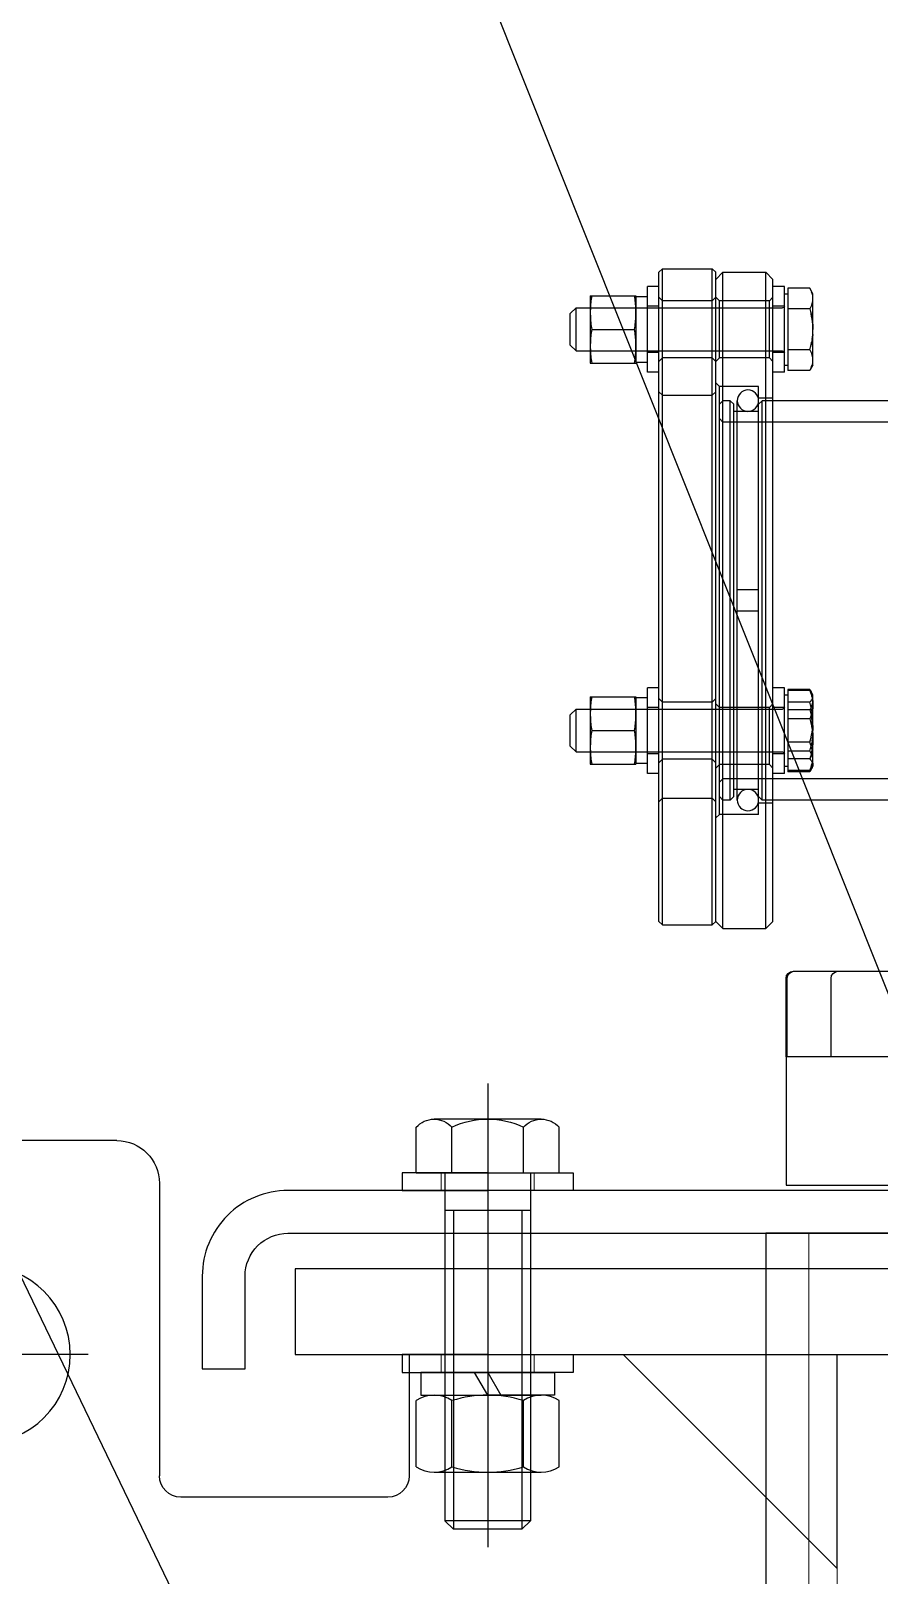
# Model space of a CAD drawing. Header units: millimetres. Extents: x 35720 to 50764, y -47170 to -36532.
# Drawn here: x 40786.3 to 40905.2, y -38259.8 to -38043.3 of the extents above; entities that cross this region are included whole.
import ezdxf

# ---------------------------------------------------------------- set-up
doc = ezdxf.new("R2010")
doc.units = ezdxf.units.MM
doc.header["$LTSCALE"] = 13
for name, pattern in [('ACAD_ISO02W100', [15, 12, -3]), ('CENTER', [50.8, 31.75, -6.35, 6.35, -6.35]), ('DASHED', [0.75, 0.5, -0.25])]:
    doc.linetypes.add(name, pattern=pattern)
doc.layers.get('0').update_dxf_attribs({"color": 1, "linetype": 'CENTER'})
for name, color, linetype in [('01', 7, 'Continuous'), ('08', 1, 'Continuous'), ('3中心线层', 1, 'CENTER'), ('cen', 1, 'CENTER'), ('DIM', 4, 'Continuous'), ('INTE_CENTER', 1, 'CENTER'), ('INTE_DASHED', 5, 'DASHED'), ('INTE_THICK', 7, 'Continuous')]:
    doc.layers.add(name, color=color, linetype=linetype)
doc.layers.add('DAS', color=3, linetype='ACAD_ISO02W100', lineweight=18)
doc.layers.add('INTE_THIN', color=2, linetype='Continuous', lineweight=18)

# ---------------------------------------------------------------- blocks, each defined once
blk = doc.blocks.new('A$C2FE61F56')
for p, q in [((0, 0), (0, 9.35)), ((0, 9.35), (3.2, 9.35)), ((3.2, 9.35), (3.2, 0)), ((0, 0), (3.2, 1.85)), ((0, 0), (0, -9.35)), ((3.2, 0), (0, -1.85)), ((3.2, -9.35), (3.2, 0)), ((0, -9.35), (3.2, -9.35))]:
    blk.add_line(p, q)
at = {"layer": 'cen'}
blk.add_line((-5, 0), (8.2, 0), dxfattribs=at)
blk = doc.blocks.new('A$C177C7799')
for p, q in [((10.04, 10.02), (0.76, 10.02)), ((0, -7.51), (0, 7.51)), ((10.8, -7.51), (10.8, 7.51)), ((10.04, 5.01), (0.76, 5.01)), ((10.04, -5.01), (0.76, -5.01)), ((10.04, -10.02), (0.76, -10.02))]:
    blk.add_line(p, q)
for centre, radius, start, end in [((4.52, 7.51), 4.52, 146.3969, 213.6031), ((6.28, 7.51), 4.52, 326.3969, 33.6031), ((16.96, 0), 16.96, 162.8294, 197.1706), ((-6.16, 0), 16.96, 342.8294, 17.1706), ((4.52, -7.51), 4.52, 146.3969, 213.6031), ((6.28, -7.51), 4.52, 326.3969, 33.6031)]:
    blk.add_arc(centre, radius, start, end)
at = {"layer": 'cen'}
blk.add_line((-5, 0), (15.8, 0), dxfattribs=at)
blk = doc.blocks.new('A$C78412A84')
for p, q in [((0, 12), (2.5, 12)), ((0, 0), (0, 12)), ((2.5, 12), (2.5, 0)), ((0, 0), (0, -12)), ((2.5, -12), (2.5, 0)), ((0, -12), (2.5, -12))]:
    blk.add_line(p, q)
at = {"layer": 'cen'}
blk.add_line((-5, 0), (7.5, 0), dxfattribs=at)
at = {"layer": 'DAS'}
for p, q in [((0, 6.5), (2.5, 6.5)), ((0, -6.5), (2.5, -6.5))]:
    blk.add_line(p, q, dxfattribs=at)
blk = doc.blocks.new('030534651230.')
for p, q in [((63426.43, -30032.18), (63433.94, -30032.18)), ((63433.94, -30032.18), (63441.45, -30032.18)), ((63423.93, -30039.68), (63423.93, -30033.3)), ((63428.93, -30039.68), (63428.93, -30033.3)), ((63438.95, -30039.68), (63438.95, -30033.3)), ((63443.96, -30039.68), (63443.96, -30033.3)), ((63443.96, -30039.68), (63423.93, -30039.68)), ((63427.94, -30039.68), (63427.94, -30088.48)), ((63439.94, -30039.68), (63439.94, -30088.48)), ((63439.94, -30044.93), (63427.94, -30044.93)), ((63427.94, -30088.48), (63439.94, -30088.48)), ((63429.14, -30089.68), (63427.94, -30088.48)), ((63438.74, -30089.68), (63439.94, -30088.48)), ((63429.14, -30089.68), (63438.74, -30089.68))]:
    blk.add_line(p, q)
for centre, radius, start, end in [((63426.43, -30035.53), 3.35, 41.6088, 138.3912), ((63433.94, -30043.88), 11.71, 64.676, 115.324), ((63441.45, -30035.53), 3.35, 41.6088, 138.3912)]:
    blk.add_arc(centre, radius, start, end)
at = {"layer": '01', "ltscale": 45.628538}
blk.add_lwpolyline([(62503.94, -30067.18), (62503.94, -30054.18, -0.414214), (62515.94, -30042.18), (63461.94, -30042.18, -0.414214), (63473.94, -30054.18), (63473.94, -30067.18), (63467.94, -30067.18), (63467.94, -30054.18, 0.414214), (63461.94, -30048.18), (62515.94, -30048.18, 0.414214), (62509.94, -30054.18), (62509.94, -30067.18)], format="xyb", close=True, dxfattribs=at)
for points in [[(62582.94, -30048.18), (63394.94, -30048.18), (63394.94, -32198.18), (62582.94, -32198.18)], [(62516.94, -30053.18), (63460.94, -30053.18), (63460.94, -30065.18), (62516.94, -30065.18)]]:
    blk.add_lwpolyline(points, close=True, dxfattribs=at)
at = {"layer": 'cen'}
blk.add_line((63433.94, -30027.18), (63433.94, -30092.18), dxfattribs=at)
at = {"layer": 'DAS', "color": 3}
blk.add_line((63388.94, -30048.18), (63388.94, -32198.18), dxfattribs=at)
at = {"layer": 'DIM'}
for p, q in [((63429.14, -30044.93), (63429.14, -30089.68)), ((63438.74, -30044.93), (63438.74, -30089.68))]:
    blk.add_line(p, q, dxfattribs=at)
at = {"xscale": -1.000000000000001, "rotation": 90}
for name, p in [('A$C78412A84', (63433.94, -30039.68)), ('A$C78412A84', (63433.94, -30065.18)), ('A$C2FE61F56', (63433.94, -30067.68)), ('A$C177C7799', (63433.94, -30070.88))]:
    blk.add_blockref(name, p, dxfattribs=at)
blk = doc.blocks.new('压力释放阀2')
at = {"color": 6, "linetype": 'Continuous'}
for p, q in [((72, 110), (72.5, 110.5)), ((72.5, 18.5), (72.5, 110.5)), ((79.5, 110.5), (72.5, 110.5)), ((79.5, 18.5), (79.5, 110.5)), ((80, 110), (79.5, 110.5)), ((64, 109), (65, 110)), ((64, 19), (64, 109)), ((65, 18), (65, 110)), ((71, 110), (65, 110)), ((71, 18), (71, 110)), ((72, 109), (71, 110)), ((72, 19), (72, 110)), ((80, 19), (80, 110)), ((58.4, 107), (58.85, 107.77)), ((58.4, 97), (58.4, 107)), ((58.85, 107.77), (61.9, 107.77)), ((61.9, 107.77), (61.9, 96.23)), ((62.4, 107), (61.9, 107)), ((62.4, 96), (62.4, 108)), ((62.4, 108), (64, 108)), ((64.5, 106), (64, 106.5)), ((71.5, 106), (72, 106.5)), ((72.5, 106), (72, 106.5)), ((79.5, 106), (80, 106.5)), ((80, 108), (81.6, 108)), ((81.6, 96), (81.6, 108)), ((83.2, 106.62), (81.6, 106.62)), ((83.2, 106.72), (83.2, 97.28)), ((89.6, 106.72), (83.2, 106.72)), ((89.6, 106.72), (89.6, 97.28)), ((58.85, 104.89), (61.9, 104.89)), ((62.4, 105.25), (64, 105.25)), ((91.6, 105), (62.65, 105)), ((64.5, 98), (64.5, 106)), ((64.5, 106), (71.5, 106)), ((71.5, 98), (71.5, 106)), ((72.5, 106), (79.5, 106)), ((80, 105.25), (81.6, 105.25)), ((83.2, 105.02), (81.6, 105.02)), ((91.6, 99), (91.6, 105)), ((92.4, 104.2), (91.6, 105)), ((92.4, 99.8), (92.4, 104.2)), ((89.4, 102), (83.4, 102)), ((92.4, 99.8), (91.6, 99)), ((58.85, 99.11), (61.9, 99.11)), ((62.4, 98.75), (64, 98.75)), ((91.6, 99), (62.65, 99)), ((64.5, 98), (64, 97.5)), ((64.5, 98), (71.5, 98)), ((71.5, 98), (72, 97.5)), ((72.5, 98), (72, 97.5)), ((72.5, 98), (79.5, 98)), ((79.5, 98), (80, 97.5)), ((80, 98.75), (81.6, 98.75)), ((81.6, 98.95), (83.2, 98.95)), ((58.4, 97), (58.85, 96.23)), ((58.85, 96.23), (61.9, 96.23)), ((62.4, 97), (61.9, 97)), ((62.4, 96), (64, 96)), ((80, 96), (81.6, 96)), ((81.6, 97.36), (83.2, 97.36)), ((89.6, 97.28), (83.2, 97.28)), ((66, 34), (66, 94)), ((66, 94), (71.5, 94)), ((71.5, 94), (72, 94.5)), ((71.5, 34), (71.5, 94)), ((72.5, 92.75), (72, 93.25)), ((79.5, 92.75), (80, 93.25)), ((39.5, 92), (65.5, 92)), ((66, 92.4), (64, 92.4)), ((65.5, 36), (65.5, 92)), ((66, 91.5), (65.5, 92)), ((69, 36), (69, 92)), ((69.5, 91.5), (70, 92)), ((69.5, 36.5), (69.5, 91.5)), ((70, 36), (70, 92)), ((70, 92), (71, 92)), ((71.5, 91.5), (71, 92)), ((79.5, 92.75), (72.5, 92.75)), ((38, 89), (71, 89)), ((66, 90.5), (69.5, 90.5)), ((71, 89), (71.5, 89.5)), ((66, 65.5), (69, 65.5)), ((66, 62.5), (69, 62.5)), ((58.4, 50.75), (58.85, 51.52)), ((58.4, 40.75), (58.4, 50.75)), ((58.85, 51.52), (61.9, 51.52)), ((58.85, 51.36), (61.9, 51.36)), ((61.9, 51.52), (61.9, 39.98)), ((62.4, 50.75), (61.9, 50.75)), ((62.4, 39.75), (62.4, 51.75)), ((62.4, 51.75), (64, 51.75)), ((72.5, 49.75), (72, 50.25)), ((79.5, 49.75), (80, 50.25)), ((80, 51.75), (81.6, 51.75)), ((81.6, 39.75), (81.6, 51.75)), ((83.2, 50.37), (81.6, 50.37)), ((83.2, 50.47), (83.2, 41.03)), ((89.6, 50.47), (83.2, 50.47)), ((89.6, 50.47), (89.6, 41.03)), ((58.85, 49.73), (61.9, 49.73)), ((58.85, 48.64), (61.9, 48.64)), ((62.4, 49), (64, 49)), ((91.6, 48.75), (62.65, 48.75)), ((64.5, 49), (64, 49.5)), ((64.5, 41), (64.5, 49)), ((64.5, 49), (71.5, 49)), ((71.5, 49), (72, 49.5)), ((72.5, 49.75), (79.5, 49.75)), ((80, 49), (81.6, 49)), ((83.2, 48.77), (81.6, 48.77)), ((91.6, 42.75), (91.6, 48.75)), ((92.4, 47.95), (91.6, 48.75)), ((92.4, 43.55), (92.4, 47.95)), ((58.85, 47.39), (61.9, 47.39)), ((89.4, 45.75), (83.4, 45.75)), ((58.85, 44.11), (61.9, 44.11)), ((92.4, 43.55), (91.6, 42.75)), ((58.85, 42.86), (61.9, 42.86)), ((58.85, 41.77), (61.9, 41.77)), ((62.4, 42.5), (64, 42.5)), ((91.6, 42.75), (62.65, 42.75)), ((72.5, 41.75), (72, 41.25)), ((72.5, 41.75), (79.5, 41.75)), ((79.5, 41.75), (80, 41.25)), ((80, 42.5), (81.6, 42.5)), ((81.6, 42.7), (83.2, 42.7)), ((38, 39), (71, 39)), ((58.4, 40.75), (58.85, 39.98)), ((58.85, 40.14), (61.9, 40.14)), ((58.85, 39.98), (61.9, 39.98)), ((62.4, 40.75), (61.9, 40.75)), ((62.4, 39.75), (64, 39.75)), ((64.5, 41), (64, 40.5)), ((64.5, 41), (71.5, 41)), ((71, 39), (71.5, 38.5)), ((71.5, 41), (72, 40.5)), ((80, 39.75), (81.6, 39.75)), ((81.6, 41.11), (83.2, 41.11)), ((89.6, 41.03), (83.2, 41.03)), ((66, 37.5), (69.5, 37.5)), ((39.5, 36), (65.5, 36)), ((66, 35.6), (64, 35.6)), ((66, 36.5), (65.5, 36)), ((69.5, 36.5), (70, 36)), ((70, 36), (71, 36)), ((71.5, 36.5), (71, 36)), ((72.5, 36.25), (72, 35.75)), ((79.5, 36.25), (72.5, 36.25)), ((79.5, 36.25), (80, 35.75)), ((66, 34), (71.5, 34)), ((71.5, 34), (72, 33.5)), ((64, 19), (65, 18)), ((71, 18), (65, 18)), ((72, 19), (71, 18)), ((72, 19), (72.5, 18.5)), ((79.5, 18.5), (72.5, 18.5)), ((80, 19), (79.5, 18.5)), ((61.16, 12), (-67.16, 12)), ((55.86, 0), (55.86, 11)), ((62, 0), (62, 11)), ((62.16, 0), (62.16, 11)), ((-22, 0), (62.16, 0))]:
    blk.add_line(p, q, dxfattribs=at)
for points in [[(58.4, 106.33), (58.41, 106.51), (58.43, 106.69), (58.47, 106.87), (58.52, 107.05), (58.58, 107.23)], [(58.52, 105.61), (58.47, 105.79), (58.43, 105.97), (58.41, 106.15), (58.4, 106.33)], [(58.85, 107.77), (58.75, 107.59), (58.66, 107.41), (58.58, 107.23), (58.52, 107.05)], [(83.2, 104.36), (83.2, 104.59), (83.21, 104.83), (83.22, 105.06), (83.23, 105.3), (83.25, 105.54), (83.27, 105.77), (83.3, 106.01), (83.33, 106.24), (83.36, 106.48), (83.4, 106.72)], [(89.4, 106.72), (89.44, 106.48), (89.47, 106.24), (89.5, 106.01), (89.53, 105.77), (89.55, 105.54), (89.57, 105.3), (89.58, 105.06), (89.59, 104.83), (89.6, 104.59), (89.6, 104.36)], [(58.43, 102.71), (58.47, 103.07), (58.52, 103.43), (58.58, 103.8), (58.66, 104.16)], [(58.85, 104.89), (58.75, 104.52), (58.66, 104.16), (58.58, 103.8), (58.52, 103.43), (58.47, 103.07)], [(58.52, 105.61), (58.58, 105.43), (58.66, 105.25), (58.75, 105.07), (58.85, 104.89)], [(83.4, 102), (83.36, 102.24), (83.33, 102.47), (83.3, 102.71), (83.27, 102.94), (83.25, 103.18), (83.23, 103.42), (83.22, 103.65), (83.21, 103.89), (83.2, 104.12), (83.2, 104.36)], [(89.6, 104.36), (89.6, 104.12), (89.59, 103.89), (89.58, 103.65), (89.57, 103.42), (89.55, 103.18), (89.53, 102.94), (89.5, 102.71), (89.47, 102.47), (89.44, 102.24), (89.4, 102)], [(58.43, 102.71), (58.41, 102.36), (58.4, 102)], [(58.52, 100.56), (58.47, 100.92), (58.43, 101.28), (58.41, 101.64), (58.4, 102)], [(83.2, 99.64), (83.2, 99.88), (83.21, 100.11), (83.22, 100.35), (83.23, 100.58), (83.25, 100.82), (83.27, 101.06), (83.3, 101.29), (83.33, 101.53), (83.36, 101.76), (83.4, 102)], [(89.4, 102), (89.44, 101.76), (89.47, 101.53), (89.5, 101.29), (89.53, 101.06), (89.55, 100.82), (89.57, 100.58), (89.58, 100.35), (89.59, 100.11), (89.6, 99.88), (89.6, 99.64)], [(58.43, 101.28), (58.47, 100.92), (58.52, 100.56), (58.58, 100.2), (58.66, 99.84)], [(58.85, 99.11), (58.75, 99.48), (58.66, 99.84), (58.58, 100.2)], [(83.4, 97.28), (83.36, 97.52), (83.33, 97.76), (83.3, 97.99), (83.27, 98.23), (83.25, 98.46), (83.23, 98.7), (83.22, 98.94), (83.21, 99.17), (83.2, 99.41), (83.2, 99.64)], [(89.6, 99.64), (89.6, 99.41), (89.59, 99.17), (89.58, 98.94), (89.57, 98.7), (89.55, 98.46), (89.53, 98.23), (89.5, 97.99), (89.47, 97.76), (89.44, 97.52), (89.4, 97.28)], [(58.4, 97.67), (58.41, 97.85), (58.43, 98.03), (58.47, 98.21), (58.52, 98.39)], [(58.75, 96.41), (58.66, 96.59), (58.58, 96.77), (58.52, 96.95), (58.47, 97.13), (58.43, 97.31), (58.41, 97.49), (58.4, 97.67)], [(58.85, 99.11), (58.75, 98.93), (58.66, 98.75), (58.58, 98.57), (58.52, 98.39)], [(58.52, 96.95), (58.58, 96.77), (58.66, 96.59), (58.75, 96.41), (58.85, 96.23)], [(58.85, 51.36), (58.75, 51.11), (58.66, 50.86), (58.58, 50.61), (58.52, 50.37), (58.47, 50.12), (58.43, 49.87), (58.41, 49.62), (58.4, 49.38)], [(58.4, 50.54), (58.41, 50.65), (58.43, 50.75), (58.47, 50.85), (58.52, 50.95), (58.58, 51.05), (58.66, 51.16), (58.75, 51.26), (58.85, 51.36)], [(58.4, 50.08), (58.41, 50.26), (58.43, 50.44), (58.47, 50.62), (58.52, 50.8), (58.58, 50.98)], [(58.85, 49.73), (58.75, 49.83), (58.66, 49.93), (58.58, 50.04), (58.52, 50.14), (58.47, 50.24), (58.43, 50.34), (58.41, 50.44), (58.4, 50.54)], [(58.52, 49.36), (58.47, 49.54), (58.43, 49.72), (58.41, 49.9), (58.4, 50.08)], [(58.85, 51.52), (58.75, 51.34), (58.66, 51.16), (58.58, 50.98), (58.52, 50.8)], [(83.2, 48.11), (83.2, 48.34), (83.21, 48.58), (83.22, 48.81), (83.23, 49.05), (83.25, 49.29), (83.27, 49.52), (83.3, 49.76), (83.33, 49.99), (83.36, 50.23), (83.4, 50.47)], [(89.4, 50.47), (89.44, 50.23), (89.47, 49.99), (89.5, 49.76), (89.53, 49.52), (89.55, 49.29), (89.57, 49.05), (89.58, 48.81), (89.59, 48.58), (89.6, 48.34), (89.6, 48.11)], [(58.4, 46.92), (58.41, 47.27), (58.43, 47.62), (58.47, 47.96), (58.52, 48.31), (58.58, 48.67), (58.66, 49.02), (58.75, 49.37), (58.85, 49.73)], [(58.4, 49.38), (58.41, 49.13), (58.43, 48.88), (58.47, 48.64), (58.52, 48.39), (58.58, 48.14), (58.66, 47.89), (58.75, 47.64), (58.85, 47.39)], [(58.85, 48.64), (58.75, 48.27), (58.66, 47.91), (58.58, 47.55), (58.52, 47.18), (58.47, 46.82)], [(58.52, 49.36), (58.58, 49.18), (58.66, 49), (58.75, 48.82), (58.85, 48.64)], [(83.4, 45.75), (83.36, 45.99), (83.33, 46.22), (83.3, 46.46), (83.27, 46.69), (83.25, 46.93), (83.23, 47.17), (83.22, 47.4), (83.21, 47.64), (83.2, 47.87), (83.2, 48.11)], [(89.6, 48.11), (89.6, 47.87), (89.59, 47.64), (89.58, 47.4), (89.57, 47.17), (89.55, 46.93), (89.53, 46.69), (89.5, 46.46), (89.47, 46.22), (89.44, 45.99), (89.4, 45.75)], [(58.85, 47.39), (58.75, 47.03), (58.66, 46.68), (58.58, 46.33), (58.52, 45.98), (58.47, 45.63), (58.43, 45.28), (58.41, 44.93), (58.4, 44.58)], [(58.85, 44.11), (58.75, 44.47), (58.66, 44.82), (58.58, 45.17), (58.52, 45.52), (58.47, 45.87), (58.43, 46.22), (58.41, 46.57), (58.4, 46.92)], [(58.43, 46.46), (58.41, 46.11), (58.4, 45.75)], [(58.52, 44.31), (58.47, 44.67), (58.43, 45.03), (58.41, 45.39), (58.4, 45.75)], [(58.43, 46.46), (58.47, 46.82), (58.52, 47.18), (58.58, 47.55)], [(83.2, 43.39), (83.2, 43.63), (83.21, 43.86), (83.22, 44.1), (83.23, 44.33), (83.25, 44.57), (83.27, 44.81), (83.3, 45.04), (83.33, 45.28), (83.36, 45.51), (83.4, 45.75)], [(89.4, 45.75), (89.44, 45.51), (89.47, 45.28), (89.5, 45.04), (89.53, 44.81), (89.55, 44.57), (89.57, 44.33), (89.58, 44.1), (89.59, 43.86), (89.6, 43.63), (89.6, 43.39)], [(58.4, 44.58), (58.41, 44.23), (58.43, 43.88), (58.47, 43.54), (58.52, 43.19), (58.58, 42.83), (58.66, 42.48), (58.75, 42.13), (58.85, 41.77)], [(58.4, 42.12), (58.41, 42.37), (58.43, 42.62), (58.47, 42.87), (58.52, 43.11), (58.58, 43.36), (58.66, 43.61), (58.75, 43.86), (58.85, 44.11)], [(58.43, 45.03), (58.47, 44.67), (58.52, 44.31), (58.58, 43.95), (58.66, 43.59)], [(58.85, 42.86), (58.75, 43.23), (58.66, 43.59), (58.58, 43.95)], [(83.4, 41.03), (83.36, 41.27), (83.33, 41.51), (83.3, 41.74), (83.27, 41.98), (83.25, 42.21), (83.23, 42.45), (83.22, 42.69), (83.21, 42.92), (83.2, 43.16), (83.2, 43.39)], [(89.6, 43.39), (89.6, 43.16), (89.59, 42.92), (89.58, 42.69), (89.57, 42.45), (89.55, 42.21), (89.53, 41.98), (89.5, 41.74), (89.47, 41.51), (89.44, 41.27), (89.4, 41.03)], [(58.4, 41.42), (58.41, 41.6), (58.43, 41.78), (58.47, 41.96), (58.52, 42.14)], [(58.85, 40.14), (58.75, 40.39), (58.66, 40.64), (58.58, 40.89), (58.52, 41.14), (58.47, 41.39), (58.43, 41.63), (58.41, 41.88), (58.4, 42.12)], [(58.85, 41.77), (58.75, 41.67), (58.66, 41.57), (58.58, 41.46), (58.52, 41.36), (58.47, 41.26), (58.43, 41.16), (58.41, 41.06), (58.4, 40.96)], [(58.75, 40.16), (58.66, 40.34), (58.58, 40.52), (58.52, 40.7), (58.47, 40.88), (58.43, 41.06), (58.41, 41.24), (58.4, 41.42)], [(58.85, 42.86), (58.75, 42.68), (58.66, 42.5), (58.58, 42.32), (58.52, 42.14)], [(58.4, 40.96), (58.41, 40.85), (58.43, 40.75), (58.47, 40.65), (58.52, 40.55), (58.58, 40.45), (58.66, 40.34), (58.75, 40.24), (58.85, 40.14)], [(58.52, 40.7), (58.58, 40.52), (58.66, 40.34), (58.75, 40.16), (58.85, 39.98)]]:
    blk.add_lwpolyline(points, dxfattribs=at)
for centre in [(67.5, 92), (67.5, 36)]:
    blk.add_circle(centre, 1.5, dxfattribs=at)
for centre, radius, start, end in [((62.65, 105.25), 0.25, 180, 270), ((62.65, 98.75), 0.25, 90, 180), ((62.65, 49), 0.25, 180, 270), ((62.65, 42.5), 0.25, 90, 180), ((54.86, 11), 1, 0, 90), ((61, 11), 1, 0, 90), ((61.16, 11), 1, 0, 90)]:
    blk.add_arc(centre, radius, start, end, dxfattribs=at)
at = {"layer": '3中心线层', "ltscale": 38.869873}
blk.add_lwpolyline([(-67.84, 0), (62.16, 0), (62.16, -18), (-67.84, -18)], close=True, dxfattribs=at)
blk = doc.blocks.new('9050-mm2')
for p, q in [((101, 30), (139, 30)), ((95, 24), (95, -17)), ((145, 24), (145, -110)), ((60, 0), (60, -17)), ((63, -20), (92, -20)), ((70, -90), (70, -155)), ((110, -90), (110, -105)), ((120, -115), (140, -115)), ((0, -170), (55, -170)), ((0, -170), (38.73, -170))]:
    blk.add_line(p, q)
at = {"color": 7, "lineweight": 15}
blk.add_lwpolyline([(60, 0), (30, 0), (0, -30), (0, -170)], dxfattribs=at)
blk.add_circle((120, 0), 12.5)
for centre, radius, start, end in [((101, 24), 6, 90, 180), ((139, 24), 6, 0, 90), ((63, -17), 3, 180, 270), ((92, -17), 3, 270, 0), ((90, -90), 20, 0, 180), ((120, -105), 10, 180, 270), ((140, -110), 5, 270, 0), ((55, -155), 15, 270, 0)]:
    blk.add_arc(centre, radius, start, end)
at = {"layer": 'INTE_CENTER'}
for p, q in [((120, 15), (120, -15)), ((105, 0), (135, 0)), ((90, -58.75), (90, -115)), ((62.61, -90), (121.3, -90))]:
    blk.add_line(p, q, dxfattribs=at)
at = {"layer": 'INTE_DASHED', "ltscale": 20}
for p in [(0, -30), (30, 0)]:
    blk.add_line(p, (0, 0), dxfattribs=at)
at = {"layer": 'INTE_THIN'}
blk.add_arc((90, -90), 25, 0, 180, dxfattribs=at)
blk = doc.blocks.new('吊耳-m1')
at = {"layer": 'INTE_THICK'}
blk.add_blockref('9050-mm2', (-65, 0), dxfattribs=at)

msp = doc.modelspace()

# ---------------------------------------------------------------- linework, layer by layer
at = {"layer": '08', "color": 3}
for p, q in [((40365.489, -37348.367), (41073.679, -38816.88)), ((40575.522, -37348.367), (41105.181, -38676.88))]:
    msp.add_line(p, q, dxfattribs=at)

# ---------------------------------------------------------------- block references
at = {"layer": '3中心线层', "xscale": -1}
msp.add_blockref('压力释放阀2', (40954.278, -38187.15), dxfattribs=at)
at = {"layer": 'DIM', "color": 2, "xscale": -1}
msp.add_blockref('030534651230.', (104284.241, -8163.702), dxfattribs=at)
at = {"layer": 'INTE_THICK', "xscale": -1}
msp.add_blockref('吊耳-m1', (40834.301, -38228.88), dxfattribs=at)

doc.saveas('drawing.dxf')
